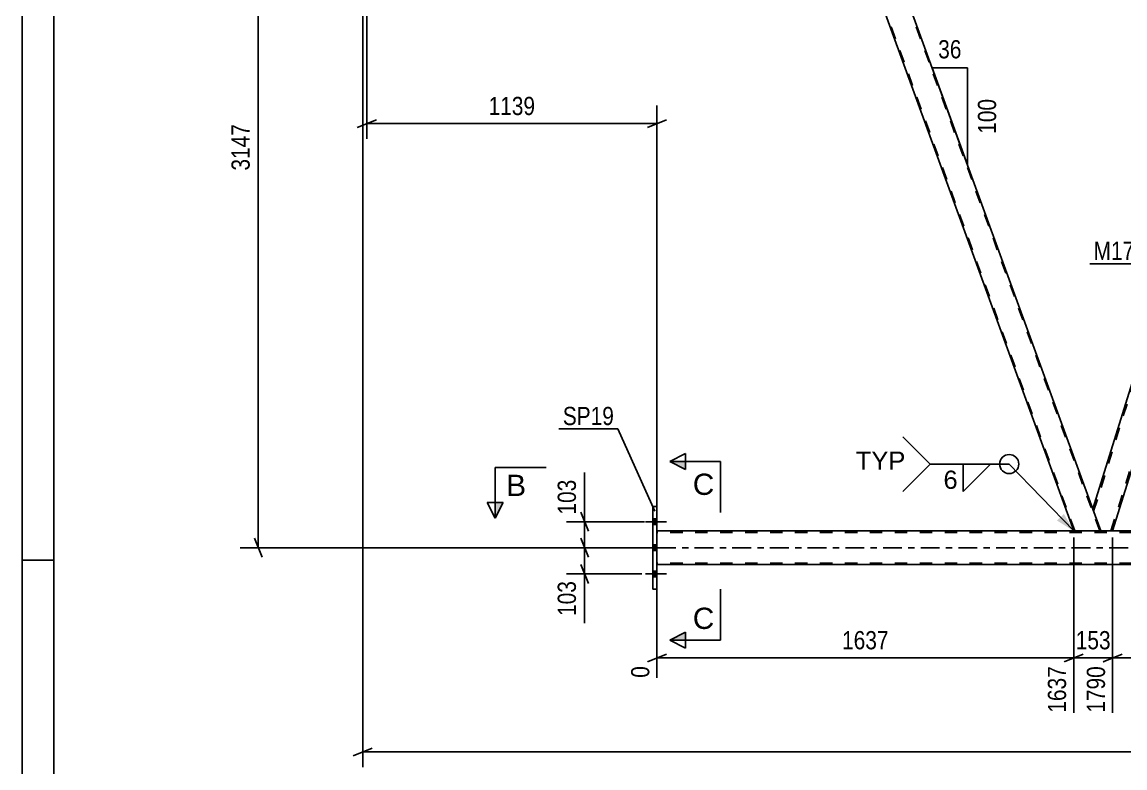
# Model space of a CAD drawing. Header units: millimetres. Extents: x 0 to 841, y 0 to 594.
# Drawn here: x 0 to 173.3, y 265.4 to 382.6 of the extents above; entities that cross this region are included whole.
import ezdxf

# ---------------------------------------------------------------- set-up
doc = ezdxf.new("R2010")
doc.units = ezdxf.units.MM
doc.linetypes.add('DXK_LINE_DOT2', pattern=[3.9198, 1.9599, -1.9599])
doc.linetypes.add('DXK_LINE_DOT3', pattern=[5.9187, 2.979, -0.9799, 0.9799, -0.9799])
doc.styles.add('Arial', font='ARIAL.TTF', dxfattribs={"height": 0.2})
doc.styles.add('Arial Narrow', font='ARIALN.TTF', dxfattribs={"height": 0.2})

# ---------------------------------------------------------------- blocks, each defined once
blk = doc.blocks.new('Unknown-318889209-1133')
at = {"color": 5, "linetype": 'Continuous'}
for p, q in [((0, 594), (0, 0)), ((5, 589), (5, 5)), ((5, 298), (0, 298))]:
    blk.add_line(p, q, dxfattribs=at)
blk = doc.blocks.new('Part-318889209-3290 - 3132')
at = {"color": 2, "linetype": 'Continuous'}
for p, q in [((165.21, 302.59), (121.09, 423.81)), ((121.09, 423.81), (125.34, 423.81)), ((168.22, 306.01), (125.34, 423.81))]:
    blk.add_line(p, q, dxfattribs=at)
at = {"color": 7, "linetype": 'DXK_LINE_DOT2'}
for p, q in [((165.38, 302.59), (121.26, 423.81)), ((169.29, 302.59), (125.17, 423.81)), ((169.46, 302.59), (168.22, 306.01)), ((165.21, 302.59), (169.46, 302.59))]:
    blk.add_line(p, q, dxfattribs=at)
blk = doc.blocks.new('Bolt-318889209-3408 - 3132')
at = {"linetype": 'Continuous'}
for points in [[(99.74, 303.61), (99.74, 304.49), (99.1, 304.49), (99.1, 303.61)], [(99.74, 303.61), (99.74, 304.49), (99.1, 304.49), (99.1, 303.61)], [(99.74, 303.61), (99.74, 304.49), (99.1, 304.49), (99.1, 303.61)], [(99.74, 299.51), (99.74, 300.39), (99.1, 300.39), (99.1, 299.51)], [(99.74, 299.51), (99.74, 300.39), (99.1, 300.39), (99.1, 299.51)], [(99.74, 295.41), (99.74, 296.29), (99.1, 296.29), (99.1, 295.41)], [(99.74, 295.41), (99.74, 296.29), (99.1, 296.29), (99.1, 295.41)], [(99.74, 295.41), (99.74, 296.29), (99.1, 296.29), (99.1, 295.41)]]:
    blk.add_hatch(color=1, dxfattribs=at).paths.add_polyline_path(points)
at = {"color": 1, "linetype": 'Continuous'}
for p, q in [((97.94, 304.05), (101.26, 304.05)), ((97.94, 304.05), (101.26, 304.05)), ((97.94, 304.05), (101.26, 304.05)), ((99.1, 304.49), (99.74, 304.49)), ((99.1, 304.49), (99.74, 304.49)), ((99.1, 304.49), (99.74, 304.49)), ((99.1, 303.61), (99.74, 303.61)), ((99.1, 303.61), (99.74, 303.61)), ((99.1, 303.61), (99.74, 303.61)), ((97.94, 299.95), (101.26, 299.95)), ((97.94, 299.95), (101.26, 299.95)), ((99.1, 300.39), (99.74, 300.39)), ((99.1, 300.39), (99.74, 300.39)), ((99.1, 299.51), (99.74, 299.51)), ((99.1, 299.51), (99.74, 299.51)), ((99.1, 296.29), (99.74, 296.29)), ((99.1, 296.29), (99.74, 296.29)), ((99.1, 296.29), (99.74, 296.29)), ((97.94, 295.85), (101.26, 295.85)), ((97.94, 295.85), (101.26, 295.85)), ((97.94, 295.85), (101.26, 295.85)), ((99.1, 295.41), (99.74, 295.41)), ((99.1, 295.41), (99.74, 295.41)), ((99.1, 295.41), (99.74, 295.41))]:
    blk.add_line(p, q, dxfattribs=at)
blk = doc.blocks.new('Part-318889209-3561 - 3132')
at = {"color": 2, "linetype": 'Continuous'}
for p, q in [((246.07, 302.59), (99.74, 302.59)), ((246.07, 297.31), (99.74, 297.31))]:
    blk.add_line(p, q, dxfattribs=at)
at = {"color": 7, "linetype": 'DXK_LINE_DOT2'}
for p, q in [((99.74, 297.31), (99.74, 302.59)), ((785.83, 302.35), (99.74, 302.35)), ((785.83, 297.55), (99.74, 297.55))]:
    blk.add_line(p, q, dxfattribs=at)
at = {"color": 7, "linetype": 'DXK_LINE_DOT3'}
blk.add_line((99.74, 299.95), (785.83, 299.95), dxfattribs=at)
blk = doc.blocks.new('Part-318889209-3574 - 3132')
at = {"color": 2, "linetype": 'Continuous'}
for p, q in [((204.9, 423.81), (168.2, 306.06)), ((206.22, 423.81), (204.9, 423.81)), ((207.75, 419.61), (206.22, 423.81)), ((171.31, 302.59), (207.77, 419.56)), ((169.46, 302.59), (168.22, 306.01))]:
    blk.add_line(p, q, dxfattribs=at)
at = {"color": 7, "linetype": 'DXK_LINE_DOT2'}
for p, q in [((168.34, 305.69), (205.16, 423.81)), ((171.06, 302.59), (207.63, 419.93)), ((207.77, 419.56), (207.75, 419.61)), ((207.77, 419.56), (207.75, 419.61)), ((168.22, 306.01), (168.2, 306.06)), ((169.46, 302.59), (171.31, 302.59))]:
    blk.add_line(p, q, dxfattribs=at)
blk = doc.blocks.new('Part-318889209-3588 - 3132')
at = {"color": 2, "linetype": 'Continuous'}
for p, q in [((99.1, 293.45), (99.1, 306.45)), ((99.1, 306.45), (99.74, 306.45)), ((99.74, 306.45), (99.74, 293.45)), ((99.74, 293.45), (99.1, 293.45))]:
    blk.add_line(p, q, dxfattribs=at)
blk = doc.blocks.new('StraightDimension-318889209-4849 - 3132')
at = {"color": 7, "linetype": 'Continuous'}
for p, q in [((97.8, 299.95), (85.51, 299.95)), ((87.76, 301.45), (88.96, 298.45)), ((88.36, 295.85), (88.36, 299.95)), ((88.96, 294.35), (87.76, 297.35)), ((97.36, 295.85), (85.51, 295.85))]:
    blk.add_line(p, q, dxfattribs=at)
at = {"color": 0}
blk.add_wipeout([(87.61, 295.32), (83.41, 295.32), (83.41, 288.64), (87.61, 288.64)], dxfattribs=at)
at = {"color": 7, "linetype": 'Continuous'}
blk.add_line((88.36, 295.85), (88.36, 288.11), dxfattribs=at)
blk.add_line((88.36, 295.85), (88.36, 288.11), dxfattribs=at)
at = {"color": 3, "style": 'Arial Narrow'}
blk.add_text('103', height=2.863, rotation=90.0002, dxfattribs=at).set_placement((87.01, 289.24))
blk = doc.blocks.new('AngleDimension-318889209-20024 - 3132')
at = {"color": 7, "linetype": 'Continuous'}
for p, q in [((147.6, 362.66), (142.98, 375.35)), ((148.52, 375.35), (142.98, 375.35)), ((148.52, 360.13), (142.98, 375.35)), ((148.52, 360.13), (148.52, 375.35))]:
    blk.add_line(p, q, dxfattribs=at)
at = {"color": 0}
for points in [[(148.18, 376.25), (148.18, 380.45), (143.32, 380.45), (143.32, 376.25)], [(153.62, 371.09), (149.42, 371.09), (149.42, 364.4), (153.62, 364.4)]]:
    blk.add_wipeout(points, dxfattribs=at)
at = {"color": 3, "style": 'Arial Narrow'}
blk.add_text('36', height=2.863, dxfattribs=at).set_placement((143.92, 376.85))
blk.add_text('100', height=2.863, rotation=90.0002, dxfattribs=at).set_placement((153.02, 365))
blk = doc.blocks.new('StraightDimension-318889209-4524 - 3132')
at = {"color": 7, "linetype": 'Continuous'}
for p, q in [((54.16, 422.81), (54.16, 364.19)), ((99.74, 303.59), (99.74, 369.44)), ((55.66, 367.19), (52.66, 365.99)), ((54.16, 366.59), (99.74, 366.59)), ((98.24, 365.99), (101.24, 367.19))]:
    blk.add_line(p, q, dxfattribs=at)
at = {"color": 0}
blk.add_wipeout([(81.21, 367.34), (81.21, 371.54), (72.69, 371.54), (72.69, 367.34)], dxfattribs=at)
at = {"color": 3, "style": 'Arial Narrow'}
blk.add_text('1139', height=2.863, dxfattribs=at).set_placement((73.29, 367.94))
blk = doc.blocks.new('StraightDimension-318889209-19736 - 3132')
at = {"color": 7, "linetype": 'Continuous'}
for p, q in [((165.21, 301.59), (165.21, 274.04)), ((171.33, 301.59), (171.33, 274.04)), ((163.71, 282.05), (166.71, 283.25)), ((165.21, 282.65), (171.33, 282.65)), ((172.83, 283.25), (169.83, 282.05))]:
    blk.add_line(p, q, dxfattribs=at)
at = {"color": 0}
blk.add_wipeout([(171.61, 283.4), (171.61, 287.6), (164.93, 287.6), (164.93, 283.4)], dxfattribs=at)
at = {"color": 0, "linetype": 'Continuous'}
blk.add_wipeout([(170.73, 281.95), (166.53, 281.95), (166.53, 273.44), (170.73, 273.44)], dxfattribs=at)
at = {"color": 3, "style": 'Arial Narrow'}
blk.add_text('153', height=2.863, dxfattribs=at).set_placement((165.53, 284))
at = {"color": 3, "linetype": 'Continuous', "style": 'Arial Narrow'}
blk.add_text('1790', height=2.863, rotation=90.0002, dxfattribs=at).set_placement((170.13, 274.04))
blk = doc.blocks.new('StraightDimension-318889209-4220 - 3132')
at = {"color": 7, "linetype": 'Continuous'}
for p, q in [((37.71, 424.31), (36.51, 427.31)), ((52.52, 425.81), (34.26, 425.81)), ((37.11, 299.95), (37.11, 425.81)), ((98.74, 299.95), (34.26, 299.95)), ((36.51, 301.45), (37.71, 298.45))]:
    blk.add_line(p, q, dxfattribs=at)
at = {"color": 0}
blk.add_wipeout([(36.36, 367.13), (32.16, 367.13), (32.16, 358.62), (36.36, 358.62)], dxfattribs=at)
at = {"color": 3, "style": 'Arial Narrow'}
blk.add_text('3147', height=2.863, rotation=90.0002, dxfattribs=at).set_placement((35.76, 359.22))
blk = doc.blocks.new('StraightDimension-318889209-4481 - 3132')
at = {"color": 7, "linetype": 'Continuous'}
for p, q in [((53.52, 418.31), (53.52, 265.48)), ((55.02, 268.48), (52.02, 267.28)), ((53.52, 267.88), (796.69, 267.88))]:
    blk.add_line(p, q, dxfattribs=at)
blk = doc.blocks.new('StraightDimension-318889209-4836 - 3132')
at = {"color": 7, "linetype": 'Continuous'}
for p, q in [((87.76, 305.55), (88.96, 302.55)), ((97.8, 304.05), (85.51, 304.05)), ((88.36, 299.95), (88.36, 304.05)), ((97.8, 299.95), (85.51, 299.95)), ((88.96, 298.45), (87.76, 301.45))]:
    blk.add_line(p, q, dxfattribs=at)
at = {"color": 0}
blk.add_wipeout([(87.61, 311.26), (83.41, 311.26), (83.41, 304.57), (87.61, 304.57)], dxfattribs=at)
at = {"color": 7, "linetype": 'Continuous'}
blk.add_line((88.36, 304.05), (88.36, 311.78), dxfattribs=at)
blk.add_line((88.36, 304.05), (88.36, 311.78), dxfattribs=at)
at = {"color": 3, "style": 'Arial Narrow'}
blk.add_text('103', height=2.863, rotation=90.0002, dxfattribs=at).set_placement((87.01, 305.17))
blk = doc.blocks.new('StraightDimension-318889209-19735 - 3132')
at = {"color": 7, "linetype": 'Continuous'}
for p, q in [((171.33, 301.59), (171.33, 274.04)), ((250.34, 301.59), (250.34, 274.04)), ((172.83, 283.25), (169.83, 282.05)), ((171.33, 282.65), (250.34, 282.65)), ((248.84, 282.05), (251.84, 283.25))]:
    blk.add_line(p, q, dxfattribs=at)
at = {"color": 0}
blk.add_wipeout([(215.09, 283.4), (215.09, 287.6), (206.58, 287.6), (206.58, 283.4)], dxfattribs=at)
at = {"color": 0, "linetype": 'Continuous'}
blk.add_wipeout([(249.74, 281.95), (245.54, 281.95), (245.54, 273.44), (249.74, 273.44)], dxfattribs=at)
at = {"color": 3, "style": 'Arial Narrow'}
blk.add_text('1975', height=2.863, dxfattribs=at).set_placement((207.18, 284))
at = {"color": 3, "linetype": 'Continuous', "style": 'Arial Narrow'}
blk.add_text('3765', height=2.863, rotation=90.0002, dxfattribs=at).set_placement((249.14, 274.04))
blk = doc.blocks.new('StraightDimension-318889209-19737 - 3132')
at = {"color": 7, "linetype": 'Continuous'}
for p, q in [((165.21, 301.59), (165.21, 274.04)), ((99.74, 296.31), (99.74, 279.53)), ((101.24, 283.25), (98.24, 282.05)), ((99.74, 282.65), (165.21, 282.65)), ((163.71, 282.05), (166.71, 283.25))]:
    blk.add_line(p, q, dxfattribs=at)
at = {"color": 0}
blk.add_wipeout([(136.73, 283.4), (136.73, 287.6), (128.22, 287.6), (128.22, 283.4)], dxfattribs=at)
at = {"color": 0, "linetype": 'Continuous'}
for points in [[(99.14, 281.95), (94.94, 281.95), (94.94, 278.93), (99.14, 278.93)], [(164.61, 281.95), (160.41, 281.95), (160.41, 273.44), (164.61, 273.44)]]:
    blk.add_wipeout(points, dxfattribs=at)
at = {"color": 3, "style": 'Arial Narrow'}
blk.add_text('1637', height=2.863, dxfattribs=at).set_placement((128.82, 284))
at = {"color": 3, "linetype": 'Continuous', "style": 'Arial Narrow'}
for s, height, p in [('0', 2.86, (98.54, 279.53)), ('1637', 2.863, (164.01, 274.04))]:
    blk.add_text(s, height=height, rotation=90.0002, dxfattribs=at).set_placement(p)
blk = doc.blocks.new('SectionMark-318889209-4898 - 3132')
at = {"linetype": 'Continuous'}
for points in [[(104.24, 313.51), (104.24, 312.26), (101.74, 313.51)], [(104.24, 286.7), (104.24, 285.45), (101.74, 285.45)]]:
    blk.add_hatch(color=6, dxfattribs=at).paths.add_polyline_path(points)
at = {"color": 6, "linetype": 'Continuous'}
for p, q in [((101.74, 313.51), (104.24, 314.76)), ((104.24, 312.26), (104.24, 314.76)), ((109.74, 313.51), (101.74, 313.51)), ((101.74, 313.51), (104.24, 312.26)), ((109.74, 313.51), (109.74, 305.51)), ((109.74, 285.45), (109.74, 293.45)), ((101.74, 285.45), (104.24, 286.7)), ((104.24, 286.7), (104.24, 284.2)), ((109.74, 285.45), (101.74, 285.45)), ((104.24, 284.2), (101.74, 285.45))]:
    blk.add_line(p, q, dxfattribs=at)
at = {"color": 0, "linetype": 'Continuous'}
for points in [[(108.74, 308.26), (108.74, 311.76), (105.37, 311.76), (105.37, 308.26)], [(108.74, 287.2), (108.74, 290.7), (105.37, 290.7), (105.37, 287.2)]]:
    blk.add_wipeout(points, dxfattribs=at)
at = {"color": 3, "linetype": 'Continuous', "style": 'Arial'}
for p in [(105.37, 308.26), (105.37, 287.2)]:
    blk.add_text('C', height=3.34, dxfattribs=at).set_placement(p)
blk = doc.blocks.new('WeldMark-318889209-4908 - 3132')
at = {"linetype": 'Continuous'}
blk.add_hatch(color=30, dxfattribs=at).paths.add_polyline_path([(163.67, 305.27), (165.21, 302.59), (162.59, 304.23)])
at = {"color": 3, "linetype": 'Continuous'}
for q in [(138.37, 317.39), (138.37, 308.82)]:
    blk.add_line((142.65, 313.11), q, dxfattribs=at)
at = {"color": 30, "linetype": 'Continuous'}
blk.add_line((165.21, 302.59), (155.08, 313.11), dxfattribs=at)
at = {"color": 3, "linetype": 'Continuous'}
for start, end in [(90, 270), (270, 90)]:
    blk.add_arc((155.08, 313.11), 1.5, start, end, dxfattribs=at)
at = {"color": 0}
blk.add_wipeout([(147.18, 309.01), (147.18, 312.41), (144.55, 312.41), (144.55, 309.01)], dxfattribs=at)
at = {"color": 30, "linetype": 'Continuous'}
blk.add_line((142.65, 313.11), (155.08, 313.11), dxfattribs=at)
at = {"color": 3, "linetype": 'Continuous'}
for p, q in [((147.83, 313.11), (152.12, 313.11)), ((152.12, 313.11), (147.83, 308.82)), ((147.83, 308.82), (147.83, 313.11))]:
    blk.add_line(p, q, dxfattribs=at)
at = {"color": 3, "style": 'Arial'}
blk.add_text('6', height=2.87, dxfattribs=at).set_placement((144.75, 309.21))
at = {"color": 0, "linetype": 'Continuous'}
blk.add_wipeout([(138.75, 312.21), (138.75, 315.21), (130.98, 315.21), (130.98, 312.21)], dxfattribs=at)
blk.add_wipeout([(138.75, 312.21), (138.75, 315.21), (130.98, 315.21), (130.98, 312.21)], dxfattribs=at)
at = {"color": 3, "linetype": 'Continuous', "style": 'Arial'}
blk.add_text('TYP', height=2.865, dxfattribs=at).set_placement((130.98, 312.21))
blk = doc.blocks.new('Mark-318889209-3570 - 3132')
at = {"color": 0}
blk.add_wipeout([(176.55, 345.19), (176.55, 348.19), (168.33, 348.19), (168.33, 345.19)], dxfattribs=at)
blk.add_wipeout([(176.55, 345.19), (176.55, 348.19), (168.33, 348.19), (168.33, 345.19)], dxfattribs=at)
at = {"color": 30, "linetype": 'Continuous'}
for p in [(167.73, 344.59), (180.44, 340.39)]:
    blk.add_line(p, (177.15, 344.59), dxfattribs=at)
at = {"color": 3, "style": 'Arial Narrow'}
blk.add_text('M177', height=2.863, dxfattribs=at).set_placement((168.33, 345.19))
blk = doc.blocks.new('Mark-318889209-3584 - 3132')
at = {"color": 0}
blk.add_wipeout([(92.99, 319.23), (92.99, 322.23), (84.95, 322.23), (84.95, 319.23)], dxfattribs=at)
blk.add_wipeout([(92.99, 319.23), (92.99, 322.23), (84.95, 322.23), (84.95, 319.23)], dxfattribs=at)
at = {"color": 30, "linetype": 'Continuous'}
for p in [(84.35, 318.63), (99.41, 305.69)]:
    blk.add_line(p, (93.59, 318.63), dxfattribs=at)
at = {"color": 3, "style": 'Arial Narrow'}
blk.add_text('SP19', height=2.863, dxfattribs=at).set_placement((84.95, 319.23))
blk = doc.blocks.new('SectionMark-318889209-4900 - 3132')
at = {"linetype": 'Continuous'}
blk.add_hatch(color=6, dxfattribs=at).paths.add_polyline_path([(74.32, 307.09), (75.57, 307.09), (74.32, 304.59)])
at = {"color": 6, "linetype": 'Continuous'}
for p, q in [((74.32, 312.59), (82.32, 312.59)), ((74.32, 312.59), (74.32, 304.59)), ((74.32, 304.59), (73.07, 307.09)), ((75.57, 307.09), (73.07, 307.09)), ((74.32, 304.59), (75.57, 307.09))]:
    blk.add_line(p, q, dxfattribs=at)
at = {"color": 0, "linetype": 'Continuous'}
blk.add_wipeout([(79.18, 308.09), (79.18, 311.59), (76.07, 311.59), (76.07, 308.09)], dxfattribs=at)
at = {"color": 3, "linetype": 'Continuous', "style": 'Arial'}
blk.add_text('B', height=3.34, dxfattribs=at).set_placement((76.07, 308.09))

msp = doc.modelspace()

# ---------------------------------------------------------------- block references
for name in ['Unknown-318889209-1133', 'Part-318889209-3290 - 3132', 'Part-318889209-3574 - 3132', 'Part-318889209-3588 - 3132', 'Bolt-318889209-3408 - 3132', 'Part-318889209-3561 - 3132']:
    msp.add_blockref(name, (0, 0))

# ---------------------------------------------------------------- next in the draw order: block references
for name in ['StraightDimension-318889209-4524 - 3132', 'AngleDimension-318889209-20024 - 3132', 'StraightDimension-318889209-19736 - 3132', 'StraightDimension-318889209-4849 - 3132']:
    msp.add_blockref(name, (0, 0))

# ---------------------------------------------------------------- next in the draw order: block references
msp.add_blockref('StraightDimension-318889209-4220 - 3132', (0, 0))

# ---------------------------------------------------------------- next in the draw order: block references
msp.add_blockref('StraightDimension-318889209-4481 - 3132', (0, 0))

# ---------------------------------------------------------------- next in the draw order: block references
for name in ['Mark-318889209-3570 - 3132', 'WeldMark-318889209-4908 - 3132', 'StraightDimension-318889209-4836 - 3132', 'StraightDimension-318889209-19735 - 3132']:
    msp.add_blockref(name, (0, 0))

# ---------------------------------------------------------------- next in the draw order: block references
for name in ['Mark-318889209-3584 - 3132', 'StraightDimension-318889209-19737 - 3132']:
    msp.add_blockref(name, (0, 0))

# ---------------------------------------------------------------- next in the draw order: block references
msp.add_blockref('SectionMark-318889209-4898 - 3132', (0, 0))

# ---------------------------------------------------------------- next in the draw order: block references
msp.add_blockref('SectionMark-318889209-4900 - 3132', (0, 0))

doc.saveas('drawing.dxf')
